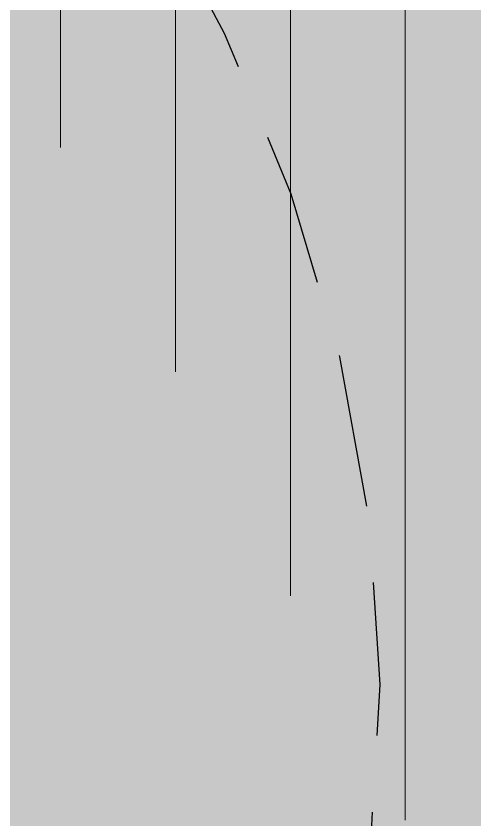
# Model space of a CAD drawing. Header units: metres. Extents: x 678805 to 1359287, y 2747329 to 5497370.
# Drawn here: x 679894.145 to 679894.893, y 2748648.755 to 2748650.066 of the extents above; entities that cross this region are included whole.
import ezdxf

# ---------------------------------------------------------------- set-up
doc = ezdxf.new("R2010")
doc.units = ezdxf.units.M
doc.linetypes.add('XREF_MON_SFT_TREES$0$HIDDEN', pattern=[0.375, 0.25, -0.125])
for name, color, linetype in [('00_XREF_MON_HSC_PAVEMENT', 7, 'Continuous'), ('00_XREF_TWQ_SFT_TREES', 7, 'Continuous'), ('XREF_MON_SFT_TREES$0$SL_TREE_CANOPY', 251, 'XREF_MON_SFT_TREES$0$HIDDEN')]:
    doc.layers.add(name, color=color, linetype=linetype)
doc.layers.add('XREF_MON_HSC_PAVEMENT$0$03-TR-Pavement_01_Compacted Ground', color=7, linetype='Continuous', lineweight=5, true_color=0x5a4f30)
doc.layers.add('XREF_MON_HSC_PAVEMENT$0$03-TR-Pavement_06_Concrete Slab in situ', color=7, linetype='Continuous', lineweight=9, true_color=0xf7f7f7)
doc.layers.add('XREF_MON_SFT_TREES$0$SL_TREE_ACACIA_GERRARDII', color=7, linetype='Continuous', true_color=0x4c4c00)
doc.layers.get('XREF_MON_SFT_TREES$0$SL_TREE_ACACIA_GERRARDII').off()

# ---------------------------------------------------------------- blocks, each defined once
blk = doc.blocks.new('XREF_MON_SFT_TREES$0$Acacia_gerrardii')
at = {"layer": 'XREF_MON_SFT_TREES$0$SL_TREE_CANOPY'}
blk.add_ellipse((-0.0789, 0.1374), major_axis=(-2.3342, 2.5463), ratio=0.760082, dxfattribs=at)
blk = doc.blocks.new('XREF_MON_SFT_TREES')
at = {"layer": 'XREF_MON_SFT_TREES$0$SL_TREE_ACACIA_GERRARDII', "rotation": 25.44812939262281}
blk.add_blockref('XREF_MON_SFT_TREES$0$Acacia_gerrardii', (679891.5177, 2748649.3998), dxfattribs=at)
blk = doc.blocks.new('XREF_MON_HSC_PAVEMENT')
at = {"layer": 'XREF_MON_HSC_PAVEMENT$0$03-TR-Pavement_01_Compacted Ground', "linetype": 'Continuous'}
h = blk.add_hatch(dxfattribs=at)
h.set_pattern_fill('ANSI31', color=256, scale=0.059, angle=45)
h.set_pattern_definition([(90, (652974.11672, 2717198.73223), (-0.187325, 0), [])])
h.paths.add_polyline_path([(679901.3286, 2748646.0737), (679896.4362, 2748645.5199), (679891.9899, 2748654.2024), (679897.9907, 2748656.1835)], flags=17)
at = {"layer": 'XREF_MON_HSC_PAVEMENT$0$03-TR-Pavement_06_Concrete Slab in situ', "linetype": 'Continuous'}
h = blk.add_hatch(color=256, dxfattribs=at)
h.dxf.hatch_style = 1
h.paths.add_polyline_path([(679897.9907, 2748656.1835), (679891.9899, 2748654.2024), (679895.5773, 2748643.3369), (679901.3286, 2748646.0737)])

msp = doc.modelspace()

# ---------------------------------------------------------------- block references
at = {"layer": '00_XREF_MON_HSC_PAVEMENT'}
msp.add_blockref('XREF_MON_HSC_PAVEMENT', (0, 0), dxfattribs=at)
at = {"layer": '00_XREF_TWQ_SFT_TREES'}
msp.add_blockref('XREF_MON_SFT_TREES', (0, 0), dxfattribs=at)

doc.saveas('drawing.dxf')
